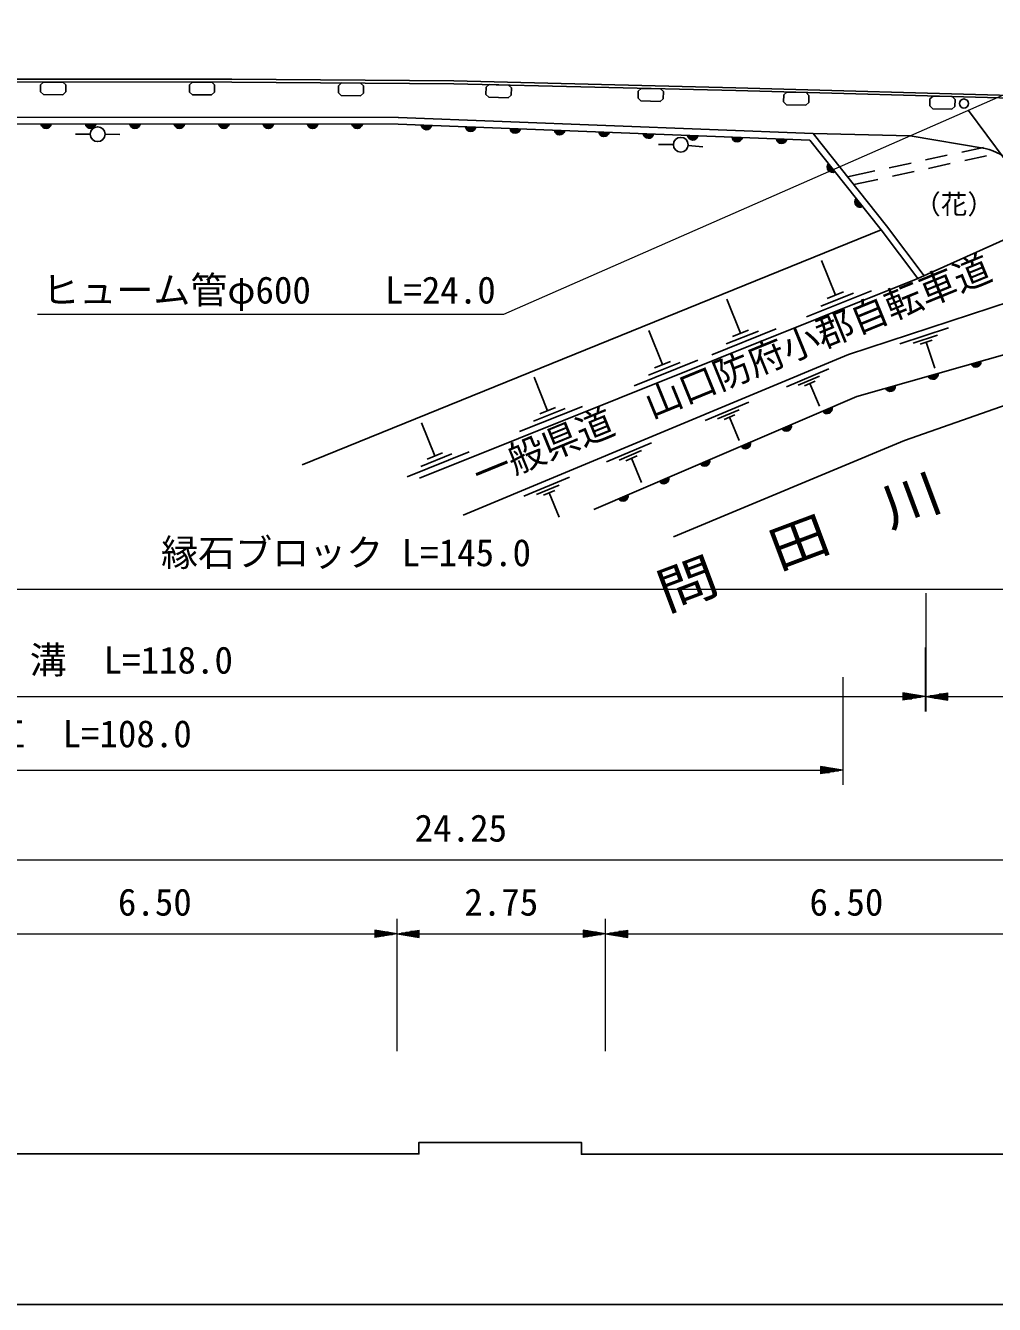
# Model space of a CAD drawing. Units: millimetres, scale not verified. Extents: x 40000 to 680000, y 20000 to 380000.
# Drawn here: x 473452 to 538861, y 205000 to 291395 of the extents above; entities that cross this region are included whole.
import ezdxf
from ezdxf.enums import TextEntityAlignment as Align

# ---------------------------------------------------------------- set-up
doc = ezdxf.new("R2010")
doc.units = ezdxf.units.MM
doc.header["$LTSCALE"] = 1000
for name, color, linetype, lineweight in [('M-BGD', 7, 'Continuous', 25), ('M-STR-HTXT', 7, 'Continuous', 13), ('M-STR-STRC', 7, 'Continuous', 25), ('M-STR-STRD', 7, 'Continuous', 25), ('M-TTL-BAND', 7, 'Continuous', 25)]:
    doc.layers.add(name, color=color, linetype=linetype, lineweight=lineweight)
doc.layers.add('M-BGD-TXT', color=7, linetype='Continuous')
doc.styles.add('ＭＳ ゴシック', font='')
doc.styles.get('ＭＳ ゴシック').set_extended_font_data('MS Gothic')

msp = doc.modelspace()

# ---------------------------------------------------------------- linework, layer by layer
at = {"layer": 'M-BGD'}
for p, q in [((474665, 287582), (474465, 287397)), ((474465, 287397), (474465, 286914)), ((474664, 286728), (474465, 286914)), ((474665, 287582), (475967, 287581)), ((475966, 286726), (476166, 286912)), ((475967, 287581), (476167, 287395)), ((476167, 287395), (476166, 286912)), ((484513, 287386), (484512, 286903)), ((484712, 286717), (484512, 286903)), ((484713, 287571), (484513, 287386)), ((484713, 287571), (486015, 287570)), ((486014, 286716), (486214, 286901)), ((486015, 287570), (486214, 287384)), ((486214, 287384), (486214, 286901)), ((494571, 287332), (494567, 286849)), ((494766, 286661), (494567, 286849)), ((494772, 287516), (494571, 287332)), ((494772, 287516), (496074, 287507)), ((496068, 286652), (496269, 286836)), ((496074, 287507), (496273, 287319)), ((496273, 287319), (496269, 286836)), ((504545, 287223), (504534, 286740)), ((504750, 287404), (504545, 287223)), ((504750, 287404), (506051, 287372)), ((506051, 287372), (506247, 287182)), ((506247, 287182), (506235, 286699)), ((514817, 286974), (514805, 286491)), ((515021, 287154), (514817, 286974)), ((515021, 287154), (516323, 287123)), ((516323, 287123), (516518, 286932)), ((516518, 286932), (516506, 286449)), ((524846, 286904), (524641, 286724)), ((524846, 286904), (526147, 286867)), ((526147, 286867), (526342, 286676)), ((474664, 286728), (475966, 286726)), ((484712, 286717), (486014, 286716)), ((494766, 286661), (496068, 286652)), ((504729, 286550), (504534, 286740)), ((504729, 286550), (506031, 286518)), ((506031, 286518), (506235, 286699)), ((515000, 286300), (514805, 286491)), ((515000, 286300), (516302, 286269)), ((516302, 286269), (516506, 286449)), ((524641, 286724), (524627, 286241)), ((524822, 286050), (524627, 286241)), ((524822, 286050), (526123, 286013)), ((526123, 286013), (526328, 286193)), ((526342, 286676), (526328, 286193)), ((534512, 286449), (534499, 285967)), ((534717, 286629), (534512, 286449)), ((534717, 286629), (536019, 286593)), ((536019, 286593), (536214, 286402)), ((536214, 286402), (536200, 285919)), ((421075, 285228), (498601, 285185)), ((498618, 285184), (526628, 284096)), ((534694, 285775), (534499, 285967)), ((534694, 285775), (535995, 285739)), ((535995, 285739), (536200, 285919)), ((477822, 284059), (476822, 284062)), ((478822, 284048), (479822, 284030)), ((526404, 283655), (531223, 277588)), ((526628, 284096), (531576, 277868)), ((517189, 283354), (516190, 283372)), ((518187, 283299), (519183, 283206)), ((535675, 282635), (534209, 282316)), ((538117, 283167), (536652, 282848)), ((538325, 282599), (536860, 282279)), ((533232, 282103), (531766, 281784)), ((535882, 282067), (534417, 281747)), ((530789, 281571), (528952, 281171)), ((530997, 281003), (529368, 280648)), ((533440, 281535), (531974, 281215)), ((531223, 277588), (492124, 261710)), ((531223, 277588), (533695, 274299)), ((531576, 277868), (534116, 274488)), ((528126, 273178), (527189, 275518)), ((530554, 273471), (526166, 271714)), ((529340, 273325), (527146, 272446)), ((528674, 273398), (527577, 272958)), ((521725, 270608), (520798, 272923)), ((516458, 268493), (515539, 270787)), ((524127, 270898), (519786, 269160)), ((522926, 270753), (520756, 269884)), ((522268, 270825), (521182, 270390)), ((532472, 269899), (535759, 270976)), ((533366, 269949), (535009, 270488)), ((533848, 269865), (534670, 270134)), ((534259, 269999), (534834, 268247)), ((518839, 268780), (514536, 267058)), ((516996, 268708), (515920, 268277)), ((517648, 268636), (515497, 267775)), ((524814, 267000), (527680, 268196)), ((508698, 265377), (507792, 267641)), ((525611, 267108), (527043, 267706)), ((526049, 267066), (526765, 267365)), ((526407, 267216), (527045, 265687)), ((511048, 265661), (506802, 263961)), ((509873, 265519), (507750, 264669)), ((509229, 265589), (508168, 265164)), ((519341, 264714), (522287, 265944)), ((520160, 264825), (521633, 265440)), ((501078, 262317), (500184, 264551)), ((520610, 264783), (521347, 265090)), ((520978, 264936), (521635, 263365)), ((512674, 261930), (515719, 263201)), ((513520, 262045), (515042, 262681)), ((503397, 262597), (499207, 260919)), ((502238, 262457), (500143, 261618)), ((501602, 262527), (500555, 262107)), ((513985, 262001), (514746, 262319)), ((514366, 262160), (515044, 260536)), ((507082, 259595), (510169, 260884)), ((507940, 259712), (509483, 260356)), ((508411, 259667), (509183, 259989)), ((508797, 259828), (509485, 258182))]:
    msp.add_line(p, q, dxfattribs=at)
for points in [[(421078, 284778), (498601, 284735), (526404, 283655)], [(526628, 284096), (533185, 283944), (538232, 283081)], [(502998, 258323), (529004, 269182), (541370, 273237), (560416, 278985), (568204, 279744)], [(539847, 277074), (533695, 274299), (500047, 260825)], [(511812, 258713), (529570, 266336), (554316, 273365), (562270, 274649), (566412, 274842)], [(566412, 274842), (566440, 273903), (552686, 270341), (532801, 263353), (517197, 256863)], [(441522, 210242), (441522, 215163), (461375, 215163), (461375, 216028), (462239, 216028), (462239, 215163), (500003, 215163), (500003, 215948), (510976, 215948), (510976, 215149), (549219, 215149), (549219, 216155), (550327, 216155), (549219, 216155), (550261, 216155), (550261, 215136), (563917, 215136), (565004, 209216)]]:
    msp.add_lwpolyline(points, dxfattribs=at)
for centre in [(478322, 284057), (517689, 283345)]:
    msp.add_circle(centre, 500, dxfattribs=at)
for centre, radius, start, end in [((474839, 284802), 354, 188.76563, 351.17081), ((474839, 284802), 283, 190.98967, 348.94677), ((474839, 284802), 212, 194.736, 345.20044), ((474839, 284802), 142, 202.44773, 337.48871), ((474839, 284802), 100, 212.76539, 327.17105), ((474839, 284802), 100, 212.76539, 327.17105), ((477839, 284800), 354, 188.76563, 351.17081), ((477839, 284800), 283, 190.98967, 348.94677), ((477839, 284800), 212, 194.736, 345.20044), ((477839, 284800), 142, 202.44773, 337.48871), ((477839, 284800), 100, 212.76539, 327.17105), ((477839, 284800), 100, 212.76539, 327.17105), ((480839, 284799), 354, 188.76563, 351.17081), ((480839, 284799), 283, 190.98967, 348.94677), ((480839, 284799), 212, 194.736, 345.20044), ((480839, 284799), 142, 202.44773, 337.48871), ((480839, 284799), 100, 212.76539, 327.17105), ((480839, 284799), 100, 212.76539, 327.17105), ((483839, 284797), 354, 188.76563, 351.17081), ((483839, 284797), 283, 190.98967, 348.94677), ((483839, 284797), 212, 194.736, 345.20044), ((483839, 284797), 142, 202.44773, 337.48871), ((483839, 284797), 100, 212.76539, 327.17105), ((483839, 284797), 100, 212.76539, 327.17105), ((486839, 284795), 354, 188.76563, 351.17081), ((486839, 284795), 283, 190.98967, 348.94677), ((486839, 284795), 212, 194.736, 345.20044), ((486839, 284795), 142, 202.44773, 337.48871), ((486839, 284795), 100, 212.76539, 327.17105), ((486839, 284795), 100, 212.76539, 327.17105), ((489839, 284794), 354, 188.76563, 351.17081), ((489839, 284794), 283, 190.98967, 348.94677), ((489839, 284794), 212, 194.736, 345.20044), ((489839, 284794), 142, 202.44773, 337.48871), ((489839, 284794), 100, 212.76539, 327.17105), ((489839, 284794), 100, 212.76539, 327.17105), ((492839, 284792), 354, 188.76563, 351.17081), ((492839, 284792), 283, 190.98967, 348.94677), ((492839, 284792), 212, 194.736, 345.20044), ((492839, 284792), 142, 202.44773, 337.48871), ((492839, 284792), 100, 212.76539, 327.17105), ((492839, 284792), 100, 212.76539, 327.17105), ((495839, 284790), 354, 188.76563, 351.17081), ((495839, 284790), 283, 190.98967, 348.94677), ((495839, 284790), 212, 194.736, 345.20044), ((495839, 284790), 142, 202.44773, 337.48871), ((495839, 284790), 100, 212.76539, 327.17105), ((495839, 284790), 100, 212.76539, 327.17105), ((500514, 284715), 354, 186.57259, 348.97776), ((500514, 284715), 283, 188.79663, 346.75373), ((500514, 284715), 212, 192.54295, 343.0074), ((500514, 284715), 142, 200.25468, 335.29567), ((500514, 284715), 100, 210.57234, 324.97801), ((500514, 284715), 100, 210.57234, 324.97801), ((503512, 284598), 354, 186.57259, 348.97776), ((503512, 284598), 283, 188.79663, 346.75373), ((503512, 284598), 212, 192.54295, 343.0074), ((503512, 284598), 142, 200.25468, 335.29567), ((503512, 284598), 100, 210.57234, 324.97801), ((503512, 284598), 100, 210.57234, 324.97801), ((506509, 284482), 354, 186.57259, 348.97776), ((506509, 284482), 283, 188.79663, 346.75373), ((506509, 284482), 212, 192.54295, 343.0074), ((506509, 284482), 142, 200.25468, 335.29567), ((506509, 284482), 100, 210.57234, 324.97801), ((506509, 284482), 100, 210.57234, 324.97801), ((509507, 284365), 354, 186.57259, 348.97776), ((509507, 284365), 283, 188.79663, 346.75373), ((509507, 284365), 212, 192.54295, 343.0074), ((509507, 284365), 142, 200.25468, 335.29567), ((509507, 284365), 100, 210.57234, 324.97801), ((509507, 284365), 100, 210.57234, 324.97801), ((512505, 284249), 354, 186.57259, 348.97776), ((512505, 284249), 283, 188.79663, 346.75373), ((512505, 284249), 212, 192.54295, 343.0074), ((512505, 284249), 142, 200.25468, 335.29567), ((512505, 284249), 100, 210.57234, 324.97801), ((512505, 284249), 100, 210.57234, 324.97801), ((515502, 284132), 354, 186.57259, 348.97776), ((515502, 284132), 283, 188.79663, 346.75373), ((515502, 284132), 212, 192.54295, 343.0074), ((515502, 284132), 142, 200.25468, 335.29567), ((515502, 284132), 100, 210.57234, 324.97801), ((515502, 284132), 100, 210.57234, 324.97801), ((518500, 284016), 354, 186.57259, 348.97776), ((518500, 284016), 283, 188.79663, 346.75373), ((518500, 284016), 212, 192.54295, 343.0074), ((518500, 284016), 142, 200.25468, 335.29567), ((518500, 284016), 100, 210.57234, 324.97801), ((518500, 284016), 100, 210.57234, 324.97801), ((521498, 283899), 354, 186.57259, 348.97776), ((521498, 283899), 283, 188.79663, 346.75373), ((521498, 283899), 212, 192.54295, 343.0074), ((521498, 283899), 142, 200.25468, 335.29567), ((521498, 283899), 100, 210.57234, 324.97801), ((521498, 283899), 100, 210.57234, 324.97801), ((524496, 283783), 354, 186.57259, 348.97776), ((524496, 283783), 283, 188.79663, 346.75373), ((524496, 283783), 212, 192.54295, 343.0074), ((524496, 283783), 142, 200.25468, 335.29567), ((524496, 283783), 100, 210.57234, 324.97801), ((524496, 283783), 100, 210.57234, 324.97801), ((537537, 279630), 3520, 8.20375, 78.62095), ((527923, 281830), 354, 137.2602, 299.66538), ((527923, 281830), 283, 139.48424, 297.44134), ((527923, 281830), 212, 143.23057, 293.69501), ((527923, 281830), 142, 150.94229, 285.98328), ((527923, 281830), 100, 161.25996, 275.66562), ((527923, 281830), 100, 161.25996, 275.66562), ((529789, 279481), 354, 137.2602, 299.66538), ((529789, 279481), 283, 139.48424, 297.44134), ((529789, 279481), 212, 143.23057, 293.69501), ((529789, 279481), 142, 150.94229, 285.98328), ((529789, 279481), 100, 161.25996, 275.66562), ((529789, 279481), 100, 161.25996, 275.66562), ((537599, 268673), 354, 204.65409, 7.05927), ((537599, 268673), 283, 206.87813, 4.83523), ((534713, 267853), 354, 204.65409, 7.05927), ((534713, 267853), 283, 206.87813, 4.83523), ((534713, 267853), 212, 210.62445, 1.0889), ((534713, 267853), 142, 218.33618, 353.37717), ((537599, 268673), 212, 210.62445, 1.0889), ((537599, 268673), 142, 218.33618, 353.37717), ((537599, 268673), 100, 228.65384, 343.05951), ((537599, 268673), 100, 228.65384, 343.05951), ((531828, 267034), 354, 204.65409, 7.05927), ((531828, 267034), 283, 206.87813, 4.83523), ((531828, 267034), 212, 210.62445, 1.0889), ((531828, 267034), 142, 218.33618, 353.37717), ((531828, 267034), 100, 228.65384, 343.05951), ((531828, 267034), 100, 228.65384, 343.05951), ((534713, 267853), 100, 228.65384, 343.05951), ((534713, 267853), 100, 228.65384, 343.05951), ((527561, 265533), 354, 212.02826, 14.43343), ((527561, 265533), 283, 214.2523, 12.2094), ((527561, 265533), 212, 217.99862, 8.46307), ((527561, 265533), 142, 225.71035, 0.75134), ((527561, 265533), 100, 236.02801, 350.43368), ((527561, 265533), 100, 236.02801, 350.43368), ((524805, 264349), 354, 212.02826, 14.43343), ((524805, 264349), 283, 214.2523, 12.2094), ((524805, 264349), 212, 217.99862, 8.46307), ((524805, 264349), 142, 225.71035, 0.75134), ((524805, 264349), 100, 236.02801, 350.43368), ((524805, 264349), 100, 236.02801, 350.43368), ((522048, 263166), 354, 212.02826, 14.43343), ((522048, 263166), 283, 214.2523, 12.2094), ((522048, 263166), 212, 217.99862, 8.46307), ((522048, 263166), 142, 225.71035, 0.75134), ((522048, 263166), 100, 236.02801, 350.43368), ((522048, 263166), 100, 236.02801, 350.43368), ((519291, 261983), 354, 212.02826, 14.43343), ((519291, 261983), 283, 214.2523, 12.2094), ((519291, 261983), 212, 217.99862, 8.46307), ((519291, 261983), 142, 225.71035, 0.75134), ((519291, 261983), 100, 236.02801, 350.43368), ((519291, 261983), 100, 236.02801, 350.43368), ((516534, 260800), 354, 212.02826, 14.43343), ((516534, 260800), 283, 214.2523, 12.2094), ((516534, 260800), 212, 217.99862, 8.46307), ((516534, 260800), 142, 225.71035, 0.75134), ((516534, 260800), 100, 236.02801, 350.43368), ((516534, 260800), 100, 236.02801, 350.43368), ((513778, 259616), 354, 212.02826, 14.43343), ((513778, 259616), 283, 214.2523, 12.2094), ((513778, 259616), 212, 217.99862, 8.46307), ((513778, 259616), 142, 225.71035, 0.75134), ((513778, 259616), 100, 236.02801, 350.43368), ((513778, 259616), 100, 236.02801, 350.43368)]:
    msp.add_arc(centre, radius, start, end, dxfattribs=at)
at = {"layer": 'M-STR-HTXT'}
for p, q in [((423240, 253323), (566933, 253323)), ((534223, 253045), (534223, 245066)), ((534178, 249379), (534178, 245066)), ((528630, 247379), (528630, 240091)), ((534178, 246066), (532678, 246316)), ((532678, 246316), (532678, 245816)), ((532978, 246266), (532678, 246266)), ((534223, 246066), (535723, 246316)), ((535423, 246266), (535723, 246266)), ((535723, 245816), (535723, 246316)), ((421000, 246066), (532678, 246066)), ((532678, 246216), (533278, 246216)), ((533578, 246166), (532678, 246166)), ((532678, 246116), (533878, 246116)), ((534178, 246066), (532678, 245816)), ((534178, 246066), (532678, 246066)), ((532678, 246016), (533878, 246016)), ((533578, 245966), (532678, 245966)), ((532678, 245916), (533278, 245916)), ((532978, 245866), (532678, 245866)), ((534223, 246066), (535723, 245816)), ((534223, 246066), (535723, 246066)), ((535723, 246116), (534523, 246116)), ((535723, 246016), (534523, 246016)), ((534823, 246166), (535723, 246166)), ((534823, 245966), (535723, 245966)), ((535723, 246216), (535123, 246216)), ((535723, 245916), (535123, 245916)), ((535423, 245866), (535723, 245866)), ((535723, 246066), (567175, 246066)), ((421000, 241091), (527130, 241091)), ((528630, 241091), (527130, 241341)), ((527130, 241341), (527130, 240841)), ((527430, 241291), (527130, 241291)), ((527130, 241241), (527730, 241241)), ((528030, 241191), (527130, 241191)), ((527130, 241141), (528330, 241141)), ((528630, 241091), (527130, 240841)), ((528630, 241091), (527130, 241091)), ((527130, 241041), (528330, 241041)), ((528030, 240991), (527130, 240991)), ((527130, 240941), (527730, 240941)), ((527430, 240891), (527130, 240891)), ((465829, 235042), (498529, 235042)), ((498529, 235042), (512607, 235042)), ((512607, 235042), (545129, 235042)), ((498529, 222107), (498529, 231042)), ((512607, 222107), (512607, 231042)), ((467329, 230042), (497029, 230042)), ((498529, 230042), (497029, 230292)), ((497029, 230292), (497029, 229792)), ((497329, 230242), (497029, 230242)), ((497029, 230192), (497629, 230192)), ((497929, 230142), (497029, 230142)), ((497029, 230092), (498229, 230092)), ((498529, 230042), (497029, 229792)), ((498529, 230042), (497029, 230042)), ((497029, 229992), (498229, 229992)), ((497929, 229942), (497029, 229942)), ((497029, 229892), (497629, 229892)), ((497329, 229842), (497029, 229842)), ((498529, 230042), (500029, 230292)), ((498529, 230042), (500029, 229792)), ((498529, 230042), (500029, 230042)), ((500029, 230092), (498829, 230092)), ((500029, 229992), (498829, 229992)), ((499129, 230142), (500029, 230142)), ((499129, 229942), (500029, 229942)), ((500029, 230192), (499429, 230192)), ((500029, 229892), (499429, 229892)), ((499729, 230242), (500029, 230242)), ((499729, 229842), (500029, 229842)), ((500029, 229792), (500029, 230292)), ((500029, 230042), (511107, 230042)), ((512607, 230042), (511107, 230292)), ((511107, 230292), (511107, 229792)), ((511407, 230242), (511107, 230242)), ((511107, 230192), (511707, 230192)), ((512007, 230142), (511107, 230142)), ((511107, 230092), (512307, 230092)), ((512607, 230042), (511107, 229792)), ((512607, 230042), (511107, 230042)), ((511107, 229992), (512307, 229992)), ((512007, 229942), (511107, 229942)), ((511107, 229892), (511707, 229892)), ((511407, 229842), (511107, 229842)), ((512607, 230042), (514107, 230292)), ((512607, 230042), (514107, 229792)), ((512607, 230042), (514107, 230042)), ((514107, 230092), (512907, 230092)), ((514107, 229992), (512907, 229992)), ((513207, 230142), (514107, 230142)), ((513207, 229942), (514107, 229942)), ((514107, 230192), (513507, 230192)), ((514107, 229892), (513507, 229892)), ((513807, 230242), (514107, 230242)), ((513807, 229842), (514107, 229842)), ((514107, 229792), (514107, 230292)), ((514107, 230042), (543629, 230042))]:
    msp.add_line(p, q, dxfattribs=at)
msp.add_lwpolyline([(550156, 291395), (505711, 271866), (474261, 271866)], dxfattribs=at)
at = {"layer": 'M-STR-STRC'}
msp.add_line((551789, 265793), (537123, 285669), dxfattribs=at)
msp.add_circle((536801, 286130), 305, dxfattribs=at)
at = {"layer": 'M-STR-STRD'}
for p, q in [((470802, 287786), (487377, 287768)), ((487377, 287768), (502371, 287662)), ((470802, 287586), (487376, 287568)), ((487376, 287568), (502368, 287462)), ((502368, 287462), (521396, 286999)), ((502371, 287662), (521401, 287199)), ((521396, 286999), (541883, 286430)), ((521401, 287199), (541885, 286630))]:
    msp.add_line(p, q, dxfattribs=at)
at = {"layer": 'M-TTL-BAND'}
msp.add_line((40000, 205000), (579000, 205000), dxfattribs=at)

# ---------------------------------------------------------------- texts
at = {"layer": 'M-BGD', "style": 'ＭＳ ゴシック'}
msp.add_text('（花）', height=1320, dxfattribs=at).set_placement((533439, 278270), align=Align.BOTTOM_LEFT)
at = {"layer": 'M-BGD-TXT', "style": 'ＭＳ ゴシック'}
msp.add_text('一般県道\u3000山口防府小郡自転車道', height=1833, rotation=22.221, dxfattribs=at).set_placement((521697, 266696), align=Align.BOTTOM_CENTER)
at = {"layer": 'M-BGD-TXT', "style": 'ＭＳ ゴシック', "width": 1.15}
msp.add_text('問\u3000田\u3000川', height=2566, rotation=20.512, dxfattribs=at).set_placement((526386, 254594), align=Align.BOTTOM_CENTER)
at = {"layer": 'M-STR-HTXT', "style": 'ＭＳ ゴシック'}
for s, p in [('ヒューム管φ600\u3000\u3000L=24.0', (489886, 272066)), ('縁石ブロック L=145.0', (495087, 254323)), ('側\u3000\u3000溝  L=118.0', (476839, 247066)), ('擁 壁 工  L=108.0', (474065, 242091)), ('24.25', (502841, 235716)), ('6.50', (482179, 230716)), ('2.75', (505568, 230716)), ('6.50', (528868, 230716))]:
    msp.add_text(s, height=1833, dxfattribs=at).set_placement(p, align=Align.BOTTOM_CENTER)

doc.saveas('drawing.dxf')
